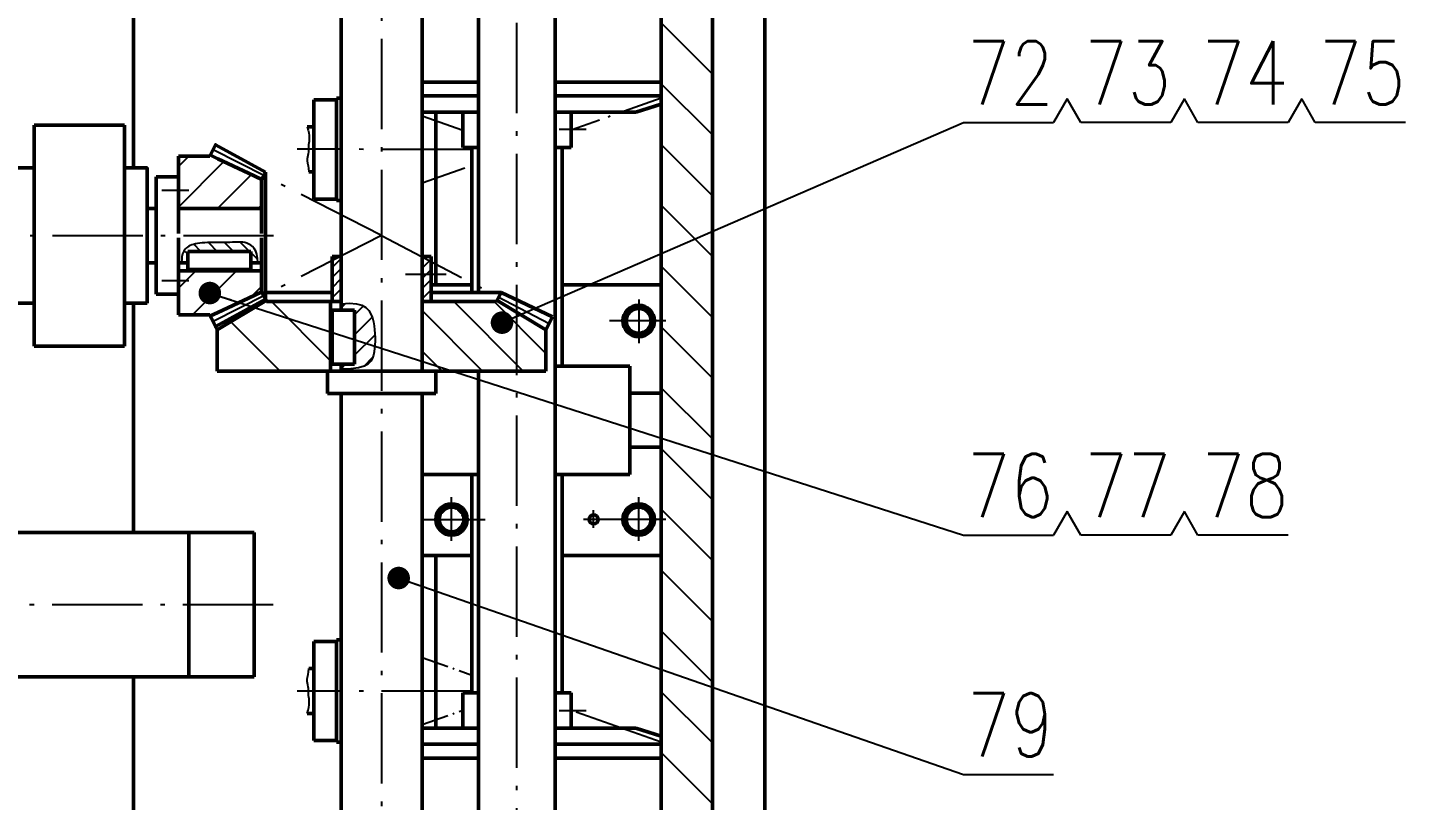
# Model space of a CAD drawing. Header units: millimetres. Extents: x -1896 to -707, y -189 to 652.
# Drawn here: x -1094.6 to -941.8, y 113.2 to 198.8 of the extents above; entities that cross this region are included whole.
import ezdxf
from ezdxf.enums import TextEntityAlignment as Align

# ---------------------------------------------------------------- set-up
doc = ezdxf.new("R2010")
doc.units = ezdxf.units.MM
doc.header["$LTSCALE"] = 10
doc.linetypes.add('CENTER', pattern=[1.45, 1, -0.2, 0.05, -0.2])
doc.linetypes.add('DASHED', pattern=[0.75, 0.5, -0.25])
doc.layers.add('1轮廓实线层', color=7, linetype='Continuous', lineweight=50)
for name, color, linetype in [('2细线层', 4, 'Continuous'), ('3中心线层', 1, 'CENTER'), ('4虚线层', 6, 'DASHED'), ('5剖面线层', 2, 'Continuous'), ('6文字层', 7, 'Continuous')]:
    doc.layers.add(name, color=color, linetype=linetype)
doc.styles.add('PC_TEXTSTYLE', font='romans.shx', dxfattribs={"width": 0.8, "bigfont": 'hzfs.shx'})
doc.styles.add('TH_GBDIM', font='romans.shx', dxfattribs={"width": 0.65, "bigfont": 'gbcbig.shx'})
doc.dimstyles.new('TH_GBDIM', dxfattribs={"dimtxt": 3.5, "dimasz": 2.5, "dimexe": 2, "dimexo": 0, "dimgap": 1.5, "dimtad": 1, "dimdsep": 46, "dimtxsty": 'TH_GBDIM', "dimcen": 2.5, "dimclrd": 130, "dimclre": 130, "dimclrt": 3, "dimazin": 2, "dimtfac": 0.714286, "dimtmove": 0, "dimatfit": 3, "dimfxl": 1, "dimtolj": 1, "dimtzin": 0, "dimlwd": -1, "dimlwe": -1, "dimarcsym": 0})
pattern_1 = [(45, (-1281.11, 361.7817), (-2.245064, 2.245064), [])]
pattern_2 = [(45, (-1281.11, 362.7882), (-0.561266, 0.561266), [])]

# ---------------------------------------------------------------- blocks, each defined once
blk = doc.blocks.new('件号-右')
at = {"layer": '6文字层'}
blk.add_line((0, 0), (-10, 0), dxfattribs=at)
at = {"layer": '6文字层', "style": 'PC_TEXTSTYLE', "width": 0.8}
blk.add_attdef('X', text='', height=7, dxfattribs=at).set_placement((-5.47, 2), align=Align.CENTER)
blk = doc.blocks.new('件号-连右')
at = {"layer": '6文字层'}
for p, q in [((-3, 0), (-1.5, 2.6)), ((-1.5, 2.6), (0, 0)), ((-13, 0), (-3, 0))]:
    blk.add_line(p, q, dxfattribs=at)
at = {"layer": '6文字层', "style": 'PC_TEXTSTYLE', "width": 0.8}
blk.add_attdef('X', text='', height=7, dxfattribs=at).set_placement((-8, 2), align=Align.RIGHT)

msp = doc.modelspace()

# ---------------------------------------------------------------- hatches: boundary and pattern name
at = {"layer": '5剖面线层'}
h = msp.add_hatch(dxfattribs=at)
h.set_pattern_fill('ANSI31', color=256, scale=1.5, angle=90)
h.set_pattern_definition([(135, (-1281.11, 361.7817), (-3.367596, -3.367596), [])])
h.paths.add_polyline_path([(-1024.3326, 218.7931), (-1018.6537, 218.7931), (-1018.6537, 91.7931), (-1024.3326, 91.7931)])
h = msp.add_hatch(dxfattribs=at)
h.set_pattern_fill('ANSI31', color=256, style=0)
h.set_pattern_definition(pattern_1)
h.paths.add_polyline_path([(-1077.8326, 178.7399), (-1068.663, 178.7399), (-1068.663, 181.8892), (-1068.6226, 181.97), (-1068.6448, 181.9805), (-1068.6671, 181.9909), (-1068.6893, 182.0014), (-1068.7116, 182.0118), (-1068.7338, 182.0223), (-1068.7561, 182.0327), (-1068.7783, 182.0431), (-1068.8006, 182.0536), (-1068.8228, 182.064), (-1068.8451, 182.0745), (-1068.8673, 182.0849), (-1068.8896, 182.0953), (-1068.9118, 182.1058), (-1068.9341, 182.1162), (-1068.9563, 182.1267), (-1068.9786, 182.1371), (-1069.0008, 182.1476), (-1069.0231, 182.158), (-1069.0453, 182.1684), (-1069.0676, 182.1789), (-1069.0898, 182.1893), (-1069.1121, 182.1998), (-1069.1343, 182.2102), (-1069.1566, 182.2206), (-1069.1788, 182.2311), (-1069.2011, 182.2415), (-1069.2233, 182.252), (-1069.2456, 182.2624), (-1069.2678, 182.2728), (-1069.2901, 182.2833), (-1069.3123, 182.2937), (-1069.3346, 182.3042), (-1069.3568, 182.3146), (-1069.3791, 182.3251), (-1069.4013, 182.3355), (-1069.4236, 182.3459), (-1069.4458, 182.3564), (-1069.4681, 182.3668), (-1069.4903, 182.3773), (-1069.5126, 182.3877), (-1069.5348, 182.3981), (-1069.5571, 182.4086), (-1069.5793, 182.419), (-1069.6016, 182.4295), (-1069.6238, 182.4399), (-1069.6461, 182.4504), (-1069.6683, 182.4608), (-1069.6906, 182.4712), (-1069.7128, 182.4817), (-1069.7351, 182.4921), (-1069.7573, 182.5026), (-1069.7796, 182.513), (-1069.8018, 182.5234), (-1069.8241, 182.5339), (-1069.8463, 182.5443), (-1069.8686, 182.5548), (-1069.8908, 182.5652), (-1069.9131, 182.5757), (-1069.9353, 182.5861), (-1069.9576, 182.5965), (-1069.9798, 182.607), (-1070.0021, 182.6174), (-1070.0243, 182.6279), (-1070.0465, 182.6383), (-1070.0688, 182.6487), (-1070.091, 182.6592), (-1070.1133, 182.6696), (-1070.1355, 182.6801), (-1070.1578, 182.6905), (-1070.18, 182.7009), (-1070.2023, 182.7114), (-1070.2245, 182.7218), (-1070.2468, 182.7323), (-1070.269, 182.7427), (-1070.2913, 182.7532), (-1070.3135, 182.7636), (-1070.3358, 182.774), (-1070.358, 182.7845), (-1070.3803, 182.7949), (-1070.4025, 182.8054), (-1070.4248, 182.8158), (-1070.447, 182.8262), (-1070.4693, 182.8367), (-1070.4915, 182.8471), (-1070.5138, 182.8576), (-1070.536, 182.868), (-1070.5583, 182.8785), (-1070.5805, 182.8889), (-1070.6028, 182.8993), (-1070.625, 182.9098), (-1070.6473, 182.9202), (-1070.6695, 182.9307), (-1070.6918, 182.9411), (-1070.714, 182.9515), (-1070.7363, 182.962), (-1070.7585, 182.9724), (-1070.7808, 182.9829), (-1070.803, 182.9933), (-1070.8253, 183.0037), (-1070.8475, 183.0142), (-1070.8698, 183.0246), (-1070.892, 183.0351), (-1070.9143, 183.0455), (-1070.9365, 183.056), (-1070.9588, 183.0664), (-1070.981, 183.0768), (-1071.0033, 183.0873), (-1071.0255, 183.0977), (-1071.0478, 183.1082), (-1071.07, 183.1186), (-1071.0923, 183.129), (-1071.1145, 183.1395), (-1071.1368, 183.1499), (-1071.159, 183.1604), (-1071.1813, 183.1708), (-1071.2035, 183.1813), (-1071.2258, 183.1917), (-1071.248, 183.2021), (-1071.2703, 183.2126), (-1071.2925, 183.223), (-1071.3148, 183.2335), (-1071.337, 183.2439), (-1071.3593, 183.2543), (-1071.3815, 183.2648), (-1071.4038, 183.2752), (-1071.426, 183.2857), (-1071.4483, 183.2961), (-1071.4705, 183.3066), (-1071.4928, 183.317), (-1071.515, 183.3274), (-1071.5373, 183.3379), (-1071.5595, 183.3483), (-1071.5818, 183.3588), (-1071.604, 183.3692), (-1071.6263, 183.3796), (-1071.6485, 183.3901), (-1071.6708, 183.4005), (-1071.693, 183.411), (-1071.7153, 183.4214), (-1071.7375, 183.4318), (-1071.7598, 183.4423), (-1071.782, 183.4527), (-1071.8043, 183.4632), (-1071.8265, 183.4736), (-1071.8488, 183.4841), (-1071.871, 183.4945), (-1071.8933, 183.5049), (-1071.9155, 183.5154), (-1071.9378, 183.5258), (-1071.96, 183.5363), (-1071.9823, 183.5467), (-1072.0045, 183.5571), (-1072.0268, 183.5676), (-1072.049, 183.578), (-1072.0713, 183.5885), (-1072.0935, 183.5989), (-1072.1158, 183.6094), (-1072.138, 183.6198), (-1072.1603, 183.6302), (-1072.1825, 183.6407), (-1072.2048, 183.6511), (-1072.227, 183.6616), (-1072.2493, 183.672), (-1072.2715, 183.6824), (-1072.2938, 183.6929), (-1072.316, 183.7033), (-1072.3383, 183.7138), (-1072.3605, 183.7242), (-1072.3828, 183.7346), (-1072.405, 183.7451), (-1072.4273, 183.7555), (-1072.4495, 183.766), (-1072.4718, 183.7764), (-1072.494, 183.7869), (-1072.5163, 183.7973), (-1072.5385, 183.8077), (-1072.5608, 183.8182), (-1072.583, 183.8286), (-1072.6053, 183.8391), (-1072.6275, 183.8495), (-1072.6498, 183.8599), (-1072.672, 183.8704), (-1072.6943, 183.8808), (-1072.7165, 183.8913), (-1072.7388, 183.9017), (-1072.761, 183.9122), (-1072.7833, 183.9226), (-1072.8055, 183.933), (-1072.8278, 183.9435), (-1072.85, 183.9539), (-1072.8723, 183.9644), (-1072.8945, 183.9748), (-1072.9168, 183.9852), (-1072.939, 183.9957), (-1072.9613, 184.0061), (-1072.9835, 184.0166), (-1073.0058, 184.027), (-1073.028, 184.0375), (-1073.0503, 184.0479), (-1073.0725, 184.0583), (-1073.0948, 184.0688), (-1073.117, 184.0792), (-1073.1393, 184.0897), (-1073.1615, 184.1001), (-1073.1838, 184.1105), (-1073.206, 184.121), (-1073.2283, 184.1314), (-1073.2505, 184.1419), (-1073.2728, 184.1523), (-1073.295, 184.1627), (-1073.3173, 184.1732), (-1073.3395, 184.1836), (-1073.3618, 184.1941), (-1073.384, 184.2045), (-1073.4063, 184.215), (-1073.4285, 184.2254), (-1073.4508, 184.2358), (-1073.473, 184.2463), (-1073.4953, 184.2567), (-1073.5175, 184.2672), (-1073.5398, 184.2776), (-1073.562, 184.288), (-1073.5843, 184.2985), (-1073.6065, 184.3089), (-1073.6288, 184.3194), (-1073.651, 184.3298), (-1073.6733, 184.3403), (-1073.6955, 184.3507), (-1073.7178, 184.3611), (-1073.74, 184.3716), (-1073.7623, 184.382), (-1073.7845, 184.3925), (-1073.8068, 184.4029), (-1073.829, 184.4133), (-1073.8513, 184.4238), (-1073.8735, 184.4342), (-1073.8958, 184.4447), (-1073.918, 184.4551), (-1073.9403, 184.4656), (-1073.9625, 184.476), (-1073.9848, 184.4864), (-1074.007, 184.4969), (-1074.0293, 184.5073), (-1074.0515, 184.5178), (-1074.0738, 184.5282), (-1074.096, 184.5386), (-1074.1182, 184.5491), (-1074.1405, 184.5595), (-1074.1627, 184.57), (-1074.185, 184.5804), (-1074.2072, 184.5908), (-1074.2295, 184.6013), (-1074.2517, 184.6117), (-1074.274, 184.6222), (-1074.2962, 184.6326), (-1074.3185, 184.6431), (-1074.3774, 184.5253), (-1077.8326, 184.5253)])
h = msp.add_hatch(dxfattribs=at)
h.set_pattern_fill('ANSI31', color=256, scale=0.4, angle=90)
h.set_pattern_definition([(135, (-1281.11, 361.7817), (-0.8980256, -0.8980256), [])])
edge = h.paths.add_edge_path()
edge.add_spline(control_points=[(-1069.0575, 172.7399), (-1069.0499, 174.2368), (-1070.3364, 175.1691), (-1071.938, 174.9418), (-1074.7933, 175.0238), (-1076.746, 174.7451), (-1077.5173, 173.8269), (-1077.5173, 172.7399), (-1077.4887, 172.7399)], knot_values=[0, 0, 0, 0, 1, 2, 3, 4, 5, 6, 6, 6, 6], degree=3, periodic=0)
edge.add_line((-1077.4887, 172.7399), (-1076.8326, 172.7399))
edge.add_line((-1076.8326, 172.7399), (-1076.8326, 173.9899))
edge.add_line((-1076.8326, 173.9899), (-1069.8326, 173.9899))
edge.add_line((-1069.8326, 173.9899), (-1069.8326, 172.7399))
edge.add_line((-1069.8326, 172.7399), (-1069.0575, 172.7399))
h = msp.add_hatch(dxfattribs=at)
h.set_pattern_fill('ANSI31', color=256, scale=0.25)
h.set_pattern_definition(pattern_2)
h.paths.add_polyline_path([(-1059.8326, 168.4277), (-1060.8326, 168.4277), (-1060.8326, 171.5067), (-1059.8326, 171.8608)])
h.paths.add_polyline_path([(-1059.8326, 171.8608), (-1060.8326, 171.5067), (-1060.8326, 173.4277), (-1059.8326, 173.4277)])
h = msp.add_hatch(dxfattribs=at)
h.set_pattern_fill('ANSI31', color=256, scale=0.25)
h.set_pattern_definition(pattern_2)
h.paths.add_polyline_path([(-1050.8326, 168.4277), (-1049.8326, 168.4277), (-1049.8326, 171.5067), (-1050.8326, 171.8608)])
h.paths.add_polyline_path([(-1050.8326, 171.8608), (-1049.8326, 171.5067), (-1049.8326, 173.4277), (-1050.8326, 173.4277)])
h = msp.add_hatch(dxfattribs=at)
h.set_pattern_fill('ANSI31', color=256, style=0)
h.set_pattern_definition(pattern_1)
h.paths.add_polyline_path([(-1068.663, 171.8399), (-1077.8326, 171.8399), (-1077.8326, 166.9545), (-1074.3774, 166.9545), (-1074.3185, 166.8368), (-1074.2962, 166.8472), (-1074.274, 166.8576), (-1074.2517, 166.8681), (-1074.2295, 166.8785), (-1074.2072, 166.889), (-1074.185, 166.8994), (-1074.1627, 166.9099), (-1074.1405, 166.9203), (-1074.1182, 166.9307), (-1074.096, 166.9412), (-1074.0738, 166.9516), (-1074.0515, 166.9621), (-1074.0293, 166.9725), (-1074.007, 166.9829), (-1073.9848, 166.9934), (-1073.9625, 167.0038), (-1073.9403, 167.0143), (-1073.918, 167.0247), (-1073.8958, 167.0351), (-1073.8735, 167.0456), (-1073.8513, 167.056), (-1073.829, 167.0665), (-1073.8068, 167.0769), (-1073.7845, 167.0874), (-1073.7623, 167.0978), (-1073.74, 167.1082), (-1073.7178, 167.1187), (-1073.6955, 167.1291), (-1073.6733, 167.1396), (-1073.651, 167.15), (-1073.6288, 167.1604), (-1073.6065, 167.1709), (-1073.5843, 167.1813), (-1073.562, 167.1918), (-1073.5398, 167.2022), (-1073.5175, 167.2127), (-1073.4953, 167.2231), (-1073.473, 167.2335), (-1073.4508, 167.244), (-1073.4285, 167.2544), (-1073.4063, 167.2649), (-1073.384, 167.2753), (-1073.3618, 167.2857), (-1073.3395, 167.2962), (-1073.3173, 167.3066), (-1073.295, 167.3171), (-1073.2728, 167.3275), (-1073.2505, 167.338), (-1073.2283, 167.3484), (-1073.206, 167.3588), (-1073.1838, 167.3693), (-1073.1615, 167.3797), (-1073.1393, 167.3902), (-1073.117, 167.4006), (-1073.0948, 167.411), (-1073.0725, 167.4215), (-1073.0503, 167.4319), (-1073.028, 167.4424), (-1073.0058, 167.4528), (-1072.9835, 167.4632), (-1072.9613, 167.4737), (-1072.939, 167.4841), (-1072.9168, 167.4946), (-1072.8945, 167.505), (-1072.8723, 167.5155), (-1072.85, 167.5259), (-1072.8278, 167.5363), (-1072.8055, 167.5468), (-1072.7833, 167.5572), (-1072.761, 167.5677), (-1072.7388, 167.5781), (-1072.7165, 167.5885), (-1072.6943, 167.599), (-1072.672, 167.6094), (-1072.6498, 167.6199), (-1072.6275, 167.6303), (-1072.6053, 167.6408), (-1072.583, 167.6512), (-1072.5608, 167.6616), (-1072.5385, 167.6721), (-1072.5163, 167.6825), (-1072.494, 167.693), (-1072.4718, 167.7034), (-1072.4495, 167.7138), (-1072.4273, 167.7243), (-1072.405, 167.7347), (-1072.3828, 167.7452), (-1072.3605, 167.7556), (-1072.3383, 167.7661), (-1072.316, 167.7765), (-1072.2938, 167.7869), (-1072.2715, 167.7974), (-1072.2493, 167.8078), (-1072.227, 167.8183), (-1072.2048, 167.8287), (-1072.1825, 167.8391), (-1072.1603, 167.8496), (-1072.138, 167.86), (-1072.1158, 167.8705), (-1072.0935, 167.8809), (-1072.0713, 167.8913), (-1072.049, 167.9018), (-1072.0268, 167.9122), (-1072.0045, 167.9227), (-1071.9823, 167.9331), (-1071.96, 167.9436), (-1071.9378, 167.954), (-1071.9155, 167.9644), (-1071.8933, 167.9749), (-1071.871, 167.9853), (-1071.8488, 167.9958), (-1071.8265, 168.0062), (-1071.8043, 168.0166), (-1071.782, 168.0271), (-1071.7598, 168.0375), (-1071.7375, 168.048), (-1071.7153, 168.0584), (-1071.693, 168.0689), (-1071.6708, 168.0793), (-1071.6485, 168.0897), (-1071.6263, 168.1002), (-1071.604, 168.1106), (-1071.5818, 168.1211), (-1071.5595, 168.1315), (-1071.5373, 168.1419), (-1071.515, 168.1524), (-1071.4928, 168.1628), (-1071.4705, 168.1733), (-1071.4483, 168.1837), (-1071.426, 168.1941), (-1071.4038, 168.2046), (-1071.3815, 168.215), (-1071.3593, 168.2255), (-1071.337, 168.2359), (-1071.3148, 168.2464), (-1071.2925, 168.2568), (-1071.2703, 168.2672), (-1071.248, 168.2777), (-1071.2258, 168.2881), (-1071.2035, 168.2986), (-1071.1813, 168.309), (-1071.159, 168.3194), (-1071.1368, 168.3299), (-1071.1145, 168.3403), (-1071.0923, 168.3508), (-1071.07, 168.3612), (-1071.0478, 168.3717), (-1071.0255, 168.3821), (-1071.0033, 168.3925), (-1070.981, 168.403), (-1070.9588, 168.4134), (-1070.9365, 168.4239), (-1070.9143, 168.4343), (-1070.892, 168.4447), (-1070.8698, 168.4552), (-1070.8475, 168.4656), (-1070.8253, 168.4761), (-1070.803, 168.4865), (-1070.7808, 168.497), (-1070.7585, 168.5074), (-1070.7363, 168.5178), (-1070.714, 168.5283), (-1070.6918, 168.5387), (-1070.6695, 168.5492), (-1070.6473, 168.5596), (-1070.625, 168.57), (-1070.6028, 168.5805), (-1070.5805, 168.5909), (-1070.5583, 168.6014), (-1070.536, 168.6118), (-1070.5138, 168.6222), (-1070.4915, 168.6327), (-1070.4693, 168.6431), (-1070.447, 168.6536), (-1070.4248, 168.664), (-1070.4025, 168.6745), (-1070.3803, 168.6849), (-1070.358, 168.6953), (-1070.3358, 168.7058), (-1070.3135, 168.7162), (-1070.2913, 168.7267), (-1070.269, 168.7371), (-1070.2468, 168.7475), (-1070.2245, 168.758), (-1070.2023, 168.7684), (-1070.18, 168.7789), (-1070.1578, 168.7893), (-1070.1355, 168.7998), (-1070.1133, 168.8102), (-1070.091, 168.8206), (-1070.0688, 168.8311), (-1070.0465, 168.8415), (-1070.0243, 168.852), (-1070.0021, 168.8624), (-1069.9798, 168.8728), (-1069.9576, 168.8833), (-1069.9353, 168.8937), (-1069.9131, 168.9042), (-1069.8908, 168.9146), (-1069.8686, 168.9251), (-1069.8463, 168.9355), (-1069.8241, 168.9459), (-1069.8018, 168.9564), (-1069.7796, 168.9668), (-1069.7573, 168.9773), (-1069.7351, 168.9877), (-1069.7128, 168.9981), (-1069.6906, 169.0086), (-1069.6683, 169.019), (-1069.6461, 169.0295), (-1069.6238, 169.0399), (-1069.6016, 169.0503), (-1069.5793, 169.0608), (-1069.5571, 169.0712), (-1069.5348, 169.0817), (-1069.5126, 169.0921), (-1069.4903, 169.1026), (-1069.4681, 169.113), (-1069.4458, 169.1234), (-1069.4236, 169.1339), (-1069.4013, 169.1443), (-1069.3791, 169.1548), (-1069.3568, 169.1652), (-1069.3346, 169.1756), (-1069.3123, 169.1861), (-1069.2901, 169.1965), (-1069.2678, 169.207), (-1069.2456, 169.2174), (-1069.2233, 169.2279), (-1069.2011, 169.2383), (-1069.1788, 169.2487), (-1069.1566, 169.2592), (-1069.1343, 169.2696), (-1069.1121, 169.2801), (-1069.0898, 169.2905), (-1069.0676, 169.3009), (-1069.0453, 169.3114), (-1069.0231, 169.3218), (-1069.0008, 169.3323), (-1068.9786, 169.3427), (-1068.9563, 169.3531), (-1068.9341, 169.3636), (-1068.9118, 169.374), (-1068.8896, 169.3845), (-1068.8673, 169.3949), (-1068.8451, 169.4054), (-1068.8228, 169.4158), (-1068.8006, 169.4262), (-1068.7783, 169.4367), (-1068.7561, 169.4471), (-1068.7338, 169.4576), (-1068.7116, 169.468), (-1068.6893, 169.4784), (-1068.6671, 169.4889), (-1068.6448, 169.4993), (-1068.6226, 169.5098), (-1068.663, 169.5906)])
h = msp.add_hatch(dxfattribs=at)
h.set_pattern_fill('ANSI31', color=256, scale=1.5, angle=90, style=0)
h.set_pattern_definition([(135, (-1281.11, 361.7817), (-3.367596, -3.367596), [])])
h.paths.add_polyline_path([(-1060.9826, 160.7399), (-1060.9826, 168.4277), (-1068.0815, 168.4277), (-1068.1487, 168.5621), (-1073.5467, 165.2931), (-1073.5467, 160.7399)])
h = msp.add_hatch(dxfattribs=at)
h.set_pattern_fill('ANSI31', color=256, scale=0.5)
h.set_pattern_definition([(45, (-1281.11, 361.7817), (-1.122532, 1.122532), [])])
edge = h.paths.add_edge_path()
edge.add_line((-1058.3326, 161.4899), (-1059.8326, 161.4899))
edge.add_line((-1059.8326, 161.4899), (-1059.8326, 160.9511))
edge.add_spline(control_points=[(-1059.8326, 160.9511), (-1056.5862, 160.9511), (-1056.0325, 162.7742), (-1055.9799, 166.1156), (-1056.9995, 168.5861), (-1059.8326, 168.1734)], knot_values=[0, 0, 0, 0, 1, 2, 3, 3, 3, 3], degree=3, periodic=0)
edge.add_line((-1059.8326, 168.1734), (-1059.8326, 167.4899))
edge.add_line((-1059.8326, 167.4899), (-1058.3326, 167.4899))
edge.add_line((-1058.3326, 167.4899), (-1058.3326, 161.4899))
h = msp.add_hatch(dxfattribs=at)
h.set_pattern_fill('ANSI31', color=256, angle=90, style=0)
h.set_pattern_definition([(135, (-1281.11, 361.7817), (-2.245064, -2.245064), [])])
h.paths.add_polyline_path([(-1037.1185, 165.2931), (-1042.5164, 168.5621), (-1042.5836, 168.4277), (-1050.8326, 168.4277), (-1050.8326, 160.7399), (-1037.1185, 160.7399)])

# ---------------------------------------------------------------- linework, layer by layer
at = {"layer": '1轮廓实线层'}
for p, q in [((-1024.3326, 218.7931), (-1024.3326, 91.7931)), ((-1018.6537, 218.7931), (-1018.6537, 91.7931)), ((-1012.8326, 218.7931), (-1012.8326, 91.7931)), ((-1082.8326, 215.2931), (-1082.8326, 183.2399)), ((-1059.8326, 167.4899), (-1059.8326, 215.2931)), ((-1050.8326, 209.0431), (-1050.8326, 160.7399)), ((-1044.5826, 208.5431), (-1044.5826, 169.4342)), ((-1036.0826, 102.0431), (-1036.0826, 208.5431)), ((-1050.8326, 192.7273), (-1044.5826, 192.7273)), ((-1036.0826, 192.7273), (-1024.3326, 192.7273)), ((-1060.3326, 190.9651), (-1059.8326, 190.9651)), ((-1060.3326, 190.9651), (-1060.3326, 183.2932)), ((-1062.8326, 190.7932), (-1062.8326, 179.7932)), ((-1060.3326, 190.7932), (-1062.8326, 190.7932)), ((-1044.5826, 189.4226), (-1050.8326, 189.4226)), ((-1049.3326, 189.4226), (-1049.3326, 170.2931)), ((-1046.3326, 185.4968), (-1046.3326, 189.4226)), ((-1034.3326, 189.4226), (-1036.0826, 189.4226)), ((-1027.1527, 189.4226), (-1034.3326, 189.4226)), ((-1034.3326, 189.4226), (-1034.3326, 185.4968)), ((-1027.1527, 189.4226), (-1027.1887, 189.4226)), ((-1024.3326, 190.3062), (-1027.1527, 189.4226)), ((-1093.8326, 187.9899), (-1093.8326, 163.4899)), ((-1093.8326, 187.9899), (-1093.8326, 163.4899)), ((-1093.8326, 187.9899), (-1083.8326, 187.9899)), ((-1083.8326, 187.9899), (-1083.8326, 163.4899)), ((-1062.8326, 187.7932), (-1063.5883, 187.7932)), ((-1044.5826, 185.4968), (-1046.3326, 185.4968)), ((-1045.3326, 185.4968), (-1045.3326, 169.4342)), ((-1035.3326, 185.4968), (-1036.0826, 185.4968)), ((-1034.3326, 185.4968), (-1035.3326, 185.4968)), ((-1035.3326, 185.4968), (-1035.3326, 161.2931)), ((-1077.8326, 184.5253), (-1074.3774, 184.5253)), ((-1077.8326, 184.5253), (-1077.8326, 175.9899)), ((-1080.3326, 169.2399), (-1080.3326, 182.2399)), ((-1077.8326, 182.2399), (-1080.3326, 182.2399)), ((-1068.663, 181.8811), (-1068.663, 175.9899)), ((-1068.1935, 182.7795), (-1068.1935, 168.7003)), ((-1062.8326, 182.7932), (-1063.3982, 182.7932)), ((-1060.3326, 183.2932), (-1060.3326, 179.6212)), ((-1080.3326, 178.7399), (-1081.3326, 178.7399)), ((-1077.8326, 178.7399), (-1068.663, 178.7399)), ((-1060.3326, 179.7932), (-1062.8326, 179.7932)), ((-1059.8326, 179.6212), (-1060.3326, 179.6212)), ((-1077.8326, 175.4899), (-1077.8326, 166.9545)), ((-1068.663, 175.4899), (-1068.663, 169.5906)), ((-1080.3326, 172.7399), (-1081.3326, 172.7399)), ((-1077.8326, 172.7399), (-1076.8326, 172.7399)), ((-1076.8326, 173.9899), (-1076.8326, 171.9899)), ((-1076.8326, 173.9899), (-1069.8326, 173.9899)), ((-1069.8326, 173.9899), (-1069.8326, 171.9899)), ((-1069.8326, 172.7399), (-1068.663, 172.7399)), ((-1059.8326, 173.4277), (-1060.8326, 173.4277)), ((-1060.8326, 173.4277), (-1060.8326, 168.4277)), ((-1050.8326, 173.4277), (-1049.8326, 173.4277)), ((-1049.8326, 173.4277), (-1049.8326, 168.4277)), ((-1077.8326, 171.8399), (-1068.663, 171.8399)), ((-1076.8326, 171.9899), (-1069.8326, 171.9899)), ((-1045.3326, 170.2931), (-1049.8326, 170.2931)), ((-1024.3326, 170.2931), (-1035.3326, 170.2931)), ((-1082.8326, 168.2399), (-1082.8326, 142.8464)), ((-1077.8326, 169.2399), (-1080.3326, 169.2399)), ((-1068.1487, 168.5621), (-1073.5467, 165.2931)), ((-1068.0815, 168.4277), (-1068.2126, 168.6898)), ((-1068.1935, 169.4342), (-1060.8326, 169.4342)), ((-1068.0815, 168.4277), (-1059.8326, 168.4277)), ((-1060.9826, 168.4277), (-1060.9826, 160.7399)), ((-1050.8326, 168.4277), (-1042.5836, 168.4277)), ((-1049.8326, 169.4342), (-1042.0804, 169.4342)), ((-1042.5836, 168.4277), (-1042.0804, 169.4342)), ((-1042.5164, 168.5621), (-1037.1185, 165.2931)), ((-1042.0804, 169.4341), (-1036.3995, 166.7311)), ((-1074.3774, 166.9545), (-1077.8326, 166.9545)), ((-1074.3185, 166.8368), (-1074.3774, 166.9545)), ((-1074.2649, 166.7314), (-1074.2791, 166.7597)), ((-1073.5467, 165.2931), (-1074.2656, 166.7311)), ((-1060.8326, 167.4899), (-1058.3326, 167.4899)), ((-1060.8326, 167.4899), (-1060.8326, 161.4899)), ((-1058.3326, 167.4899), (-1058.3326, 161.4899)), ((-1036.3995, 166.7311), (-1037.1185, 165.2931)), ((-1073.5467, 160.7399), (-1073.5467, 165.2931)), ((-1037.1185, 165.2931), (-1037.1185, 160.7399)), ((-1093.8326, 163.4899), (-1083.8326, 163.4899)), ((-1073.5467, 160.7399), (-1055.3326, 160.7399)), ((-1061.3326, 158.2399), (-1061.3326, 160.7399)), ((-1060.8326, 161.4899), (-1058.3326, 161.4899)), ((-1059.8326, 160.7399), (-1059.8326, 161.4899)), ((-1059.8326, 161.4899), (-1059.8326, 160.7399)), ((-1055.3326, 160.7399), (-1037.1185, 160.7399)), ((-1049.3326, 158.2399), (-1049.3326, 160.7399)), ((-1044.5826, 160.7399), (-1044.5826, 102.0431)), ((-1036.0826, 161.2931), (-1027.8326, 161.2931)), ((-1027.8326, 161.2931), (-1027.8326, 158.2931)), ((-1061.3326, 158.2399), (-1055.3326, 158.2399)), ((-1059.8326, 95.2931), (-1059.8326, 158.2399)), ((-1049.3326, 158.2399), (-1055.3326, 158.2399)), ((-1050.8326, 158.2399), (-1050.8326, 101.5431)), ((-1027.8326, 158.2931), (-1027.8326, 152.2931)), ((-1024.3326, 158.2931), (-1027.8326, 158.2931)), ((-1027.8326, 152.2931), (-1027.8326, 149.2931)), ((-1024.3326, 152.2931), (-1027.8326, 152.2931)), ((-1044.5826, 149.2931), (-1050.8326, 149.2931)), ((-1045.3326, 125.0895), (-1045.3326, 149.2931)), ((-1027.8326, 149.2931), (-1036.0826, 149.2931)), ((-1035.3326, 125.0895), (-1035.3326, 149.2931)), ((-1106.7075, 142.8464), (-1069.4575, 142.8464)), ((-1076.7075, 142.8464), (-1076.7075, 126.8464)), ((-1069.4575, 142.8464), (-1069.4575, 126.8464)), ((-1045.3326, 140.2931), (-1050.8326, 140.2931)), ((-1049.3326, 140.2931), (-1049.3326, 121.1637)), ((-1024.3326, 140.2931), (-1035.3326, 140.2931)), ((-1062.8326, 119.7931), (-1062.8326, 130.7931)), ((-1060.3326, 130.7931), (-1062.8326, 130.7931)), ((-1059.8326, 130.9651), (-1060.3326, 130.9651)), ((-1060.3326, 127.2931), (-1060.3326, 130.9651)), ((-1106.7075, 126.8464), (-1069.4575, 126.8464)), ((-1082.8326, 126.8464), (-1082.8326, 95.2931)), ((-1062.8326, 127.7931), (-1063.3982, 127.7931)), ((-1060.3326, 119.6212), (-1060.3326, 127.2931)), ((-1044.5826, 125.0895), (-1046.3326, 125.0895)), ((-1046.3326, 125.0895), (-1046.3326, 121.1637)), ((-1035.3326, 125.0895), (-1036.0826, 125.0895)), ((-1034.3326, 125.0895), (-1035.3326, 125.0895)), ((-1034.3326, 121.1637), (-1034.3326, 125.0895)), ((-1062.8326, 122.7931), (-1063.5883, 122.7931)), ((-1044.5826, 121.1637), (-1050.8326, 121.1637)), ((-1034.3326, 121.1637), (-1036.0826, 121.1637)), ((-1027.1527, 121.1637), (-1034.3326, 121.1637)), ((-1027.1527, 121.1637), (-1027.1887, 121.1637)), ((-1024.3326, 120.2801), (-1027.1527, 121.1637)), ((-1060.3326, 119.7931), (-1062.8326, 119.7931)), ((-1060.3326, 119.6212), (-1059.8326, 119.6212)), ((-1050.8326, 117.859), (-1044.5826, 117.859)), ((-1036.0826, 117.859), (-1024.3326, 117.859))]:
    msp.add_line(p, q, dxfattribs=at)
at = {"layer": '1轮廓实线层', "ltscale": 0.3}
for p, q in [((-1044.5826, 191.231), (-1050.8326, 191.231)), ((-1024.3326, 191.231), (-1036.0826, 191.231)), ((-1049.3326, 189.4226), (-1049.3326, 170.2931)), ((-1049.3326, 140.2931), (-1049.3326, 121.1637)), ((-1044.5826, 119.3936), (-1050.8326, 119.3936)), ((-1024.3326, 119.3936), (-1036.0826, 119.3936))]:
    msp.add_line(p, q, dxfattribs=at)
at = {"layer": '1轮廓实线层', "flags": 128}
for points in [[(-1074.3774, 184.5253), (-1073.7339, 185.8123), (-1072.111, 184.9239), (-1068.1935, 182.7795)], [(-1074.3185, 184.6431), (-1073.4711, 184.2454), (-1070.0788, 182.6535), (-1068.6183, 181.9687)], [(-1074.3774, 166.9545), (-1073.7339, 165.6675), (-1072.111, 166.5559), (-1068.1935, 168.7003)], [(-1074.3185, 166.8368), (-1073.4711, 167.2344), (-1070.0788, 168.8264), (-1068.6183, 169.5112)]]:
    msp.add_lwpolyline(points, dxfattribs=at)
at = {"layer": '1轮廓实线层'}
for points in [[(-1096.8326, 168.2399), (-1096.8326, 183.2399), (-1093.8326, 183.2399)], [(-1081.3326, 168.2399), (-1081.3326, 183.2399), (-1083.8326, 183.2399)], [(-1093.8326, 168.2399), (-1096.8326, 168.2399)], [(-1083.8326, 168.2399), (-1081.3326, 168.2399)]]:
    msp.add_lwpolyline(points, dxfattribs=at)
for points in [[(-1028.2076, 167.087), (-1026.8326, 167.8808), (-1025.4576, 167.087), (-1025.4576, 165.4993), (-1026.8326, 164.7054), (-1028.2076, 165.4993)], [(-1046.2076, 143.4993), (-1047.5826, 142.7054), (-1048.9576, 143.4993), (-1048.9576, 145.087), (-1047.5826, 145.8808), (-1046.2076, 145.087)], [(-1028.2076, 143.4993), (-1026.8326, 142.7054), (-1025.4576, 143.4993), (-1025.4576, 145.087), (-1026.8326, 145.8808), (-1028.2076, 145.087)]]:
    msp.add_lwpolyline(points, close=True, dxfattribs=at)
for centre, radius in [((-1026.8326, 166.2931), 1.75), ((-1026.8326, 166.2931), 1.375), ((-1047.5826, 144.2931), 1.75), ((-1047.5826, 144.2931), 1.375), ((-1026.8326, 144.2931), 1.75), ((-1026.8326, 144.2931), 1.375), ((-1031.8326, 144.2931), 0.5)]:
    msp.add_circle(centre, radius, dxfattribs=at)
for points, knots in [([(-1068.1935, 182.7795), (-1068.2147, 182.7406), (-1068.2572, 182.6629), (-1068.3235, 182.5386), (-1068.3914, 182.4096), (-1068.4594, 182.2787), (-1068.5272, 182.1471), (-1068.5723, 182.0588), (-1068.5949, 182.0146), (-1068.6176, 181.9701), (-1068.6403, 181.9256), (-1068.663, 181.8811)], [0, 0, 0, 0, 0.17038521, 0.34076916, 0.51115219, 0.68153485, 0.84049089, 1, 1, 1, 1.16045256, 1.16045256, 1.16045256, 1.16045256]), ([(-1068.1935, 168.7003), (-1068.2147, 168.7392), (-1068.2572, 168.817), (-1068.3235, 168.9412), (-1068.3914, 169.0702), (-1068.4594, 169.2011), (-1068.5272, 169.3327), (-1068.5723, 169.421), (-1068.5949, 169.4653), (-1068.6176, 169.5097), (-1068.6403, 169.5542), (-1068.663, 169.5987)], [0, 0, 0, 0, 0.17038521, 0.34076916, 0.51115219, 0.68153485, 0.84049089, 1, 1, 1, 1.16045256, 1.16045256, 1.16045256, 1.16045256]), ([(-1074.2791, 166.7597), (-1074.2847, 166.7709), (-1074.2931, 166.7875), (-1074.3023, 166.8056), (-1074.3082, 166.8172), (-1074.3145, 166.8294), (-1074.3181, 166.8364), (-1074.3185, 166.8369), (-1074.3186, 166.8371)], [0, 0, 0, 0, 0.25672921, 0.38371208, 0.51068922, 0.63764978, 0.89429542, 1, 1, 1, 1])]:
    msp.add_open_spline(points, degree=3, knots=knots, dxfattribs=at)
at = {"layer": '2细线层'}
for points in [[(-1063.5883, 187.7932), (-1063.2232, 186.7668), (-1063.5235, 185.7242), (-1063.3825, 184.7693), (-1063.7306, 184.0972), (-1063.3982, 183.3135), (-1063.3982, 182.7932)], [(-1069.0575, 172.7399), (-1069.0499, 174.2368), (-1070.3364, 175.1691), (-1071.938, 174.9418), (-1074.7933, 175.0238), (-1076.746, 174.7451), (-1077.5173, 173.8269), (-1077.5173, 172.7399), (-1077.4887, 172.7399)], [(-1059.8326, 168.1734), (-1056.9995, 168.5861), (-1055.9799, 166.1156), (-1056.0325, 162.7742), (-1056.5862, 160.9511), (-1059.8326, 160.9511)], [(-1063.5883, 122.7931), (-1063.2232, 123.8195), (-1063.5235, 124.8621), (-1063.3825, 125.817), (-1063.7306, 126.4891), (-1063.3982, 127.2728), (-1063.3982, 127.7931)]]:
    msp.add_open_spline(points, degree=3, dxfattribs=at)
at = {"layer": '3中心线层'}
for p, q in [((-1040.3326, 0.7985), (-1040.3326, 305.5335)), ((-1055.3326, 226.5431), (-1055.3326, 84.0431)), ((-1055.3326, 175.7395), (-1073.997, 185.254)), ((-1045.3326, 185.2948), (-1064.6821, 185.3007)), ((-1193.31, 175.7399), (-1066.7394, 175.7399)), ((-1055.3326, 175.7403), (-1073.997, 166.2258)), ((-1055.3326, 175.7395), (-1036.759, 166.0121)), ((-1026.8326, 168.6458), (-1026.8326, 163.8221)), ((-1023.8103, 166.2931), (-1030.0701, 166.2931)), ((-1047.5826, 141.9404), (-1047.5826, 146.7641)), ((-1026.8326, 141.9404), (-1026.8326, 146.7641)), ((-1031.8326, 143.3725), (-1031.8326, 145.3321)), ((-1050.6048, 144.2931), (-1043.8529, 144.2931)), ((-1023.8103, 144.2931), (-1032.9654, 144.2931)), ((-1067.3551, 134.8464), (-1193.9258, 134.8464)), ((-1045.3326, 125.2915), (-1064.6821, 125.2856)), ((-1024.3326, 119.6277), (-1034.3326, 123.1685))]:
    msp.add_line(p, q, dxfattribs=at)
at = {"layer": '3中心线层', "ltscale": 0.5}
for p, q in [((-1024.3326, 190.9586), (-1034.3326, 187.4177)), ((-1050.8326, 189.0111), (-1046.3326, 187.4177)), ((-1050.8326, 181.5772), (-1045.3326, 183.5237)), ((-1048.1586, 171.4277), (-1052.6855, 171.4277))]:
    msp.add_line(p, q, dxfattribs=at)
at = {"layer": '3中心线层', "ltscale": 0.3}
for p, q in [((-1032.6586, 187.4968), (-1036.0826, 187.4968)), ((-1076.6864, 180.7399), (-1080.9893, 180.7399)), ((-1076.6864, 170.7399), (-1080.9893, 170.7399)), ((-1050.8326, 129.0091), (-1045.3326, 127.0626)), ((-1050.8326, 121.5751), (-1046.3326, 123.1685)), ((-1032.6586, 123.0895), (-1036.0826, 123.0895))]:
    msp.add_line(p, q, dxfattribs=at)
at = {"layer": '4虚线层'}
msp.add_line((-1068.5847, 169.4341), (-1074.2656, 166.7311), dxfattribs=at)

# ---------------------------------------------------------------- block references
at = {"layer": '6文字层'}
ref = msp.add_blockref('件号-右', (-990.8333, 188.2806), dxfattribs=dict(at, xscale=-1))
ref.add_attrib('X', '72', dxfattribs={"height": 7, "style": 'PC_TEXTSTYLE', "width": 0.8}).set_placement((-980.8333, 190.2806), align=Align.RIGHT)
ref = msp.add_blockref('件号-连右', (-980.8333, 188.2806), dxfattribs=dict(at, xscale=-1))
ref.add_attrib('X', '73', dxfattribs={"height": 7, "style": 'PC_TEXTSTYLE', "width": 0.8}).set_placement((-967.8333, 190.2806), align=Align.RIGHT)
ref = msp.add_blockref('件号-连右', (-967.8333, 188.2806), dxfattribs=dict(at, xscale=-1))
ref.add_attrib('X', '74', dxfattribs={"height": 7, "style": 'PC_TEXTSTYLE', "width": 0.8}).set_placement((-954.8333, 190.2806), align=Align.RIGHT)
ref = msp.add_blockref('件号-连右', (-954.8333, 188.2806), dxfattribs=dict(at, xscale=-1))
ref.add_attrib('X', '75', dxfattribs={"height": 7, "style": 'PC_TEXTSTYLE', "width": 0.8}).set_placement((-941.8333, 190.2806), align=Align.RIGHT)
ref = msp.add_blockref('件号-右', (-990.8333, 142.5642), dxfattribs=dict(at, xscale=-1))
ref.add_attrib('X', '76', dxfattribs={"height": 7, "style": 'PC_TEXTSTYLE', "width": 0.8}).set_placement((-980.8333, 144.5642), align=Align.RIGHT)
ref = msp.add_blockref('件号-连右', (-980.8333, 142.5642), dxfattribs=dict(at, xscale=-1))
ref.add_attrib('X', '77', dxfattribs={"height": 7, "style": 'PC_TEXTSTYLE', "width": 0.8}).set_placement((-967.8333, 144.5642), align=Align.RIGHT)
ref = msp.add_blockref('件号-连右', (-967.8333, 142.5642), dxfattribs=dict(at, xscale=-1))
ref.add_attrib('X', '78', dxfattribs={"height": 7, "style": 'PC_TEXTSTYLE', "width": 0.8}).set_placement((-954.8333, 144.5642), align=Align.RIGHT)
ref = msp.add_blockref('件号-右', (-990.8333, 116.0471), dxfattribs=dict(at, xscale=-1))
ref.add_attrib('X', '79', dxfattribs={"height": 7, "style": 'PC_TEXTSTYLE', "width": 0.8}).set_placement((-980.8333, 118.0471), align=Align.RIGHT)

# ---------------------------------------------------------------- leaders
for points in [[(-1041.9853, 166.0972), (-990.8333, 188.2806)], [(-1074.3774, 169.3759), (-990.8333, 142.5642)], [(-1053.4417, 137.8087), (-990.8333, 116.0471)]]:
    msp.add_leader(points, dimstyle='TH_GBDIM', override={"dimgap": 1.5, "dimtad": 0, "dimldrblk": 'Dot'}, dxfattribs=at)

doc.saveas('drawing.dxf')
